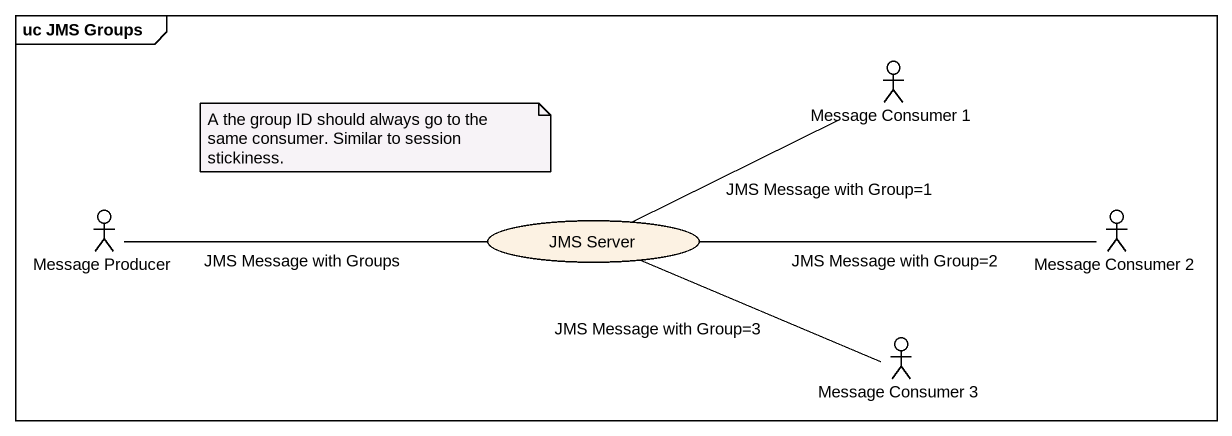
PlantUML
@startuml
mainframe uc JMS Groups
actor "Message Consumer 1" as Message_Consumer_1
actor "Message Producer" as Message_Producer
usecase "JMS Server" as JMS_Server
actor "Message Consumer 2" as Message_Consumer_2
actor "Message Consumer 3" as Message_Consumer_3
Message_Producer -right- JMS_Server : JMS Message with Groups
JMS_Server -right- Message_Consumer_1 : JMS Message with Group=1
JMS_Server -right- Message_Consumer_2 : JMS Message with Group=2
JMS_Server -right- Message_Consumer_3 : JMS Message with Group=3
note as N1
  A the group ID should always go to the same consumer. Similar to session stickiness.
end note
@enduml
